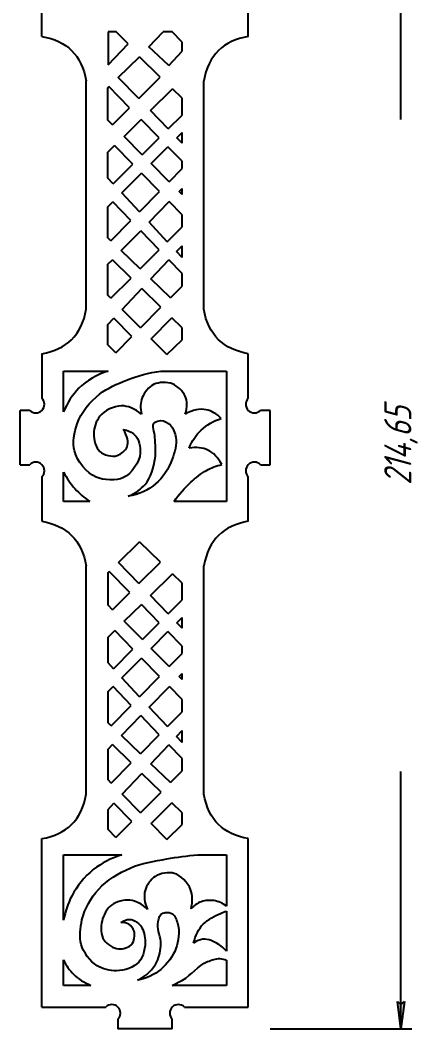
# Model space of a CAD drawing. Header units: millimetres. Extents: x -234 to 187, y -256 to 277.
# Drawn here: x -48 to 24.2, y -94.7 to 90.9 of the extents above; entities that cross this region are included whole.
import ezdxf

# ---------------------------------------------------------------- set-up
doc = ezdxf.new("R2010")
doc.units = ezdxf.units.MM
doc.linetypes.add('K5LT32769', pattern=[0])
doc.linetypes.add('K5LT_THIN', pattern=[0])
doc.styles.add('KDIMTEXTSTYLE', font='GOST_AU.SHX', dxfattribs={"width": 0.96, "oblique": 15, "height": 5})
doc.dimstyles.new('KDIMSTYLE (1.00)', dxfattribs={"dimtxt": 5, "dimasz": 1, "dimexe": 2, "dimexo": 0, "dimgap": 1, "dimtad": 1, "dimtxsty": 'KDIMTEXTSTYLE', "dimsah": 1, "dimcen": 0, "dimdle": 1, "dimadec": 0, "dimazin": 0, "dimtfac": 0.667, "dimtmove": 0, "dimatfit": 3, "dimfxl": 1, "dimtvp": 1, "dimtolj": 1, "dimtzin": 0, "dimarcsym": 0})

# ---------------------------------------------------------------- blocks, each defined once
blk = doc.blocks.new('KDIMARROW_01')
blk.add_hatch(color=0).paths.add_polyline_path([(0, 0), (-5, 0.66), (-4.5, 0), (-5, -0.66)])
at = {"color": 0, "linetype": 'K5LT_THIN'}
for p, q in [((-4.5, 0), (-5, 0.66)), ((-5, 0.66), (0, 0)), ((0, 0), (-5, -0.66)), ((-5, -0.66), (-4.5, 0)), ((0, 0), (-1, 0))]:
    blk.add_line(p, q, dxfattribs=at)

msp = doc.modelspace()

# ---------------------------------------------------------------- linework, layer by layer
at = {"color": 30, "linetype": 'K5LT32769', "true_color": 0xff8000}
for p, q in [((-43.956, 87.936), (-43.956, 119.772)), ((-5.956, 87.936), (-5.956, 119.772)), ((-30.274, 88.772), (-31.783, 88.772)), ((-31.783, 88.772), (-31.783, 82.742)), ((-28.078, 86.568), (-30.274, 88.772)), ((-24.295, 86.051), (-21.612, 88.772)), ((-19.97, 88.772), (-21.612, 88.772)), ((-18.129, 86.872), (-19.97, 88.772)), ((-31.783, 82.742), (-28.078, 86.568)), ((-20.603, 82.561), (-24.295, 86.051)), ((-18.129, 85.231), (-18.129, 86.872)), ((-29.89, 80.376), (-26.01, 84.178)), ((-22.155, 80.446), (-26.01, 84.178)), ((-20.603, 82.561), (-18.129, 85.231)), ((-26.12, 76.496), (-29.89, 80.376)), ((-26.12, 76.496), (-22.155, 80.446)), ((-35.805, 37.746), (-35.805, 79.746)), ((-31.805, 78.501), (-31.602, 78.7)), ((-31.805, 72.523), (-31.805, 78.501)), ((-27.801, 74.822), (-31.602, 78.7)), ((-23.981, 74.295), (-19.912, 78.276)), ((-18.151, 76.571), (-19.912, 78.276)), ((-14.151, 37.746), (-14.151, 79.746)), ((-18.151, 73.474), (-18.151, 76.571)), ((-30.96, 71.675), (-27.801, 74.822)), ((-20.703, 70.922), (-23.981, 74.295)), ((-30.96, 71.675), (-31.805, 72.523)), ((-28.837, 69.546), (-25.667, 72.646)), ((-22.357, 69.269), (-25.667, 72.646)), ((-20.703, 70.922), (-18.151, 73.474)), ((-25.463, 66.162), (-28.837, 69.546)), ((-25.463, 66.162), (-22.357, 69.269)), ((-19.116, 69.289), (-18.151, 70.254)), ((-18.151, 68.296), (-19.116, 69.289)), ((-18.151, 68.296), (-18.151, 70.254)), ((-31.805, 66.643), (-30.563, 67.857)), ((-27.208, 64.417), (-30.563, 67.857)), ((-23.856, 64.55), (-20.763, 67.643)), ((-18.151, 64.979), (-20.763, 67.643)), ((-31.805, 61.876), (-31.805, 66.643)), ((-18.151, 63.611), (-18.151, 64.979)), ((-30.812, 60.813), (-27.208, 64.417)), ((-20.522, 61.206), (-23.856, 64.55)), ((-20.522, 61.206), (-18.151, 63.611)), ((-30.812, 60.813), (-31.805, 61.876)), ((-29.258, 59.148), (-25.618, 62.787)), ((-22.309, 59.394), (-25.618, 62.787)), ((-25.996, 55.655), (-22.309, 59.394)), ((-18.711, 59.389), (-18.151, 59.962)), ((-18.151, 58.828), (-18.151, 59.962)), ((-25.996, 55.655), (-29.258, 59.148)), ((-24.223, 53.755), (-20.511, 57.55)), ((-18.151, 55.13), (-20.511, 57.55)), ((-18.151, 58.828), (-18.711, 59.389)), ((-31.805, 56.601), (-30.879, 57.527)), ((-31.805, 50.871), (-31.805, 56.601)), ((-27.557, 54.072), (-30.879, 57.527)), ((-31.242, 50.334), (-27.557, 54.072)), ((-18.151, 52.912), (-18.151, 55.13)), ((-29.344, 48.521), (-25.751, 52.194)), ((-22.369, 48.677), (-25.751, 52.194)), ((-20.879, 50.173), (-24.223, 53.755)), ((-20.879, 50.173), (-18.151, 52.912)), ((-31.242, 50.334), (-31.805, 50.871)), ((-25.849, 45.183), (-29.344, 48.521)), ((-25.849, 45.183), (-22.369, 48.677)), ((-19.172, 48.345), (-18.151, 49.429)), ((-18.151, 47.252), (-19.172, 48.345)), ((-18.151, 47.252), (-18.151, 49.429)), ((-31.805, 46.006), (-30.975, 46.853)), ((-27.538, 43.488), (-30.975, 46.853)), ((-23.899, 43.322), (-20.595, 46.832)), ((-18.151, 44.29), (-20.595, 46.832)), ((-31.805, 40.355), (-31.805, 46.006)), ((-31.233, 39.777), (-27.538, 43.488)), ((-20.284, 39.869), (-23.899, 43.322)), ((-18.151, 42.011), (-18.151, 44.29)), ((-29.185, 37.706), (-25.563, 41.554)), ((-22.04, 38.105), (-25.563, 41.554)), ((-20.284, 39.869), (-18.151, 42.011)), ((-31.233, 39.777), (-31.805, 40.355)), ((-25.823, 34.306), (-29.185, 37.706)), ((-25.823, 34.306), (-22.04, 38.105)), ((-31.805, 34.922), (-30.725, 36.069)), ((-27.389, 32.733), (-30.725, 36.069)), ((-23.862, 32.323), (-20.029, 36.135)), ((-18.151, 34.296), (-20.029, 36.135)), ((-31.805, 31.206), (-31.805, 34.922)), ((-18.151, 32.128), (-18.151, 34.296)), ((-30.367, 29.743), (-27.389, 32.733)), ((-20.97, 29.399), (-23.862, 32.323)), ((-20.97, 29.399), (-18.151, 32.128)), ((-30.367, 29.743), (-31.805, 31.206)), ((-43.956, 29.556), (-43.956, 21.382)), ((-5.956, 21.382), (-5.956, 29.556)), ((-39.956, 26.372), (-31.783, 26.372)), ((-39.956, 18.893), (-39.956, 26.372)), ((-22.06, 26.372), (-9.956, 26.372)), ((-9.956, 26.372), (-9.956, 2.372)), ((-47.956, 9.137), (-47.956, 19.137)), ((-46.201, 19.137), (-47.956, 19.137)), ((-1.956, 19.137), (-3.711, 19.137)), ((-1.956, 9.137), (-1.956, 19.137)), ((-47.956, 9.137), (-46.201, 9.137)), ((-39.956, 2.372), (-39.956, 7.777)), ((-3.711, 9.137), (-1.956, 9.137)), ((-43.956, 6.892), (-43.956, -1.282)), ((-5.956, -1.282), (-5.956, 6.892)), ((-35.107, 2.372), (-39.956, 2.372)), ((-9.956, 2.372), (-19.626, 2.372)), ((-29.869, -8.842), (-25.988, -5.04)), ((-22.133, -8.772), (-25.988, -5.04)), ((-26.098, -12.722), (-29.869, -8.842)), ((-26.098, -12.722), (-22.133, -8.772)), ((-35.783, -51.472), (-35.783, -9.472)), ((-31.783, -10.718), (-31.58, -10.518)), ((-31.783, -16.695), (-31.783, -10.718)), ((-27.779, -14.396), (-31.58, -10.518)), ((-23.96, -14.923), (-19.89, -10.942)), ((-18.129, -12.647), (-19.89, -10.942)), ((-14.129, -51.472), (-14.129, -9.472)), ((-18.129, -15.744), (-18.129, -12.647)), ((-30.938, -17.543), (-27.779, -14.396)), ((-30.938, -17.543), (-31.783, -16.695)), ((-28.815, -19.672), (-25.646, -16.572)), ((-22.335, -19.949), (-25.646, -16.572)), ((-20.682, -18.296), (-23.96, -14.923)), ((-20.682, -18.296), (-18.129, -15.744)), ((-25.441, -23.056), (-28.815, -19.672)), ((-25.441, -23.056), (-22.335, -19.949)), ((-19.095, -19.929), (-18.129, -18.964)), ((-18.129, -20.923), (-19.095, -19.929)), ((-18.129, -20.923), (-18.129, -18.964)), ((-31.783, -22.575), (-30.542, -21.361)), ((-27.187, -24.801), (-30.542, -21.361)), ((-23.834, -24.668), (-20.741, -21.575)), ((-18.129, -24.24), (-20.741, -21.575)), ((-31.783, -27.342), (-31.783, -22.575)), ((-30.791, -28.405), (-27.187, -24.801)), ((-20.5, -28.012), (-23.834, -24.668)), ((-20.5, -28.012), (-18.129, -25.607)), ((-18.129, -25.607), (-18.129, -24.24)), ((-30.791, -28.405), (-31.783, -27.342)), ((-29.236, -30.07), (-25.597, -26.431)), ((-22.288, -29.824), (-25.597, -26.431)), ((-18.689, -29.829), (-18.129, -29.257)), ((-18.129, -30.39), (-18.129, -29.257)), ((-25.975, -33.564), (-29.236, -30.07)), ((-25.975, -33.564), (-22.288, -29.824)), ((-18.129, -30.39), (-18.689, -29.829)), ((-31.783, -32.617), (-30.857, -31.691)), ((-31.783, -38.347), (-31.783, -32.617)), ((-27.535, -35.146), (-30.857, -31.691)), ((-24.201, -35.463), (-20.489, -31.668)), ((-18.129, -34.088), (-20.489, -31.668)), ((-31.221, -38.884), (-27.535, -35.146)), ((-18.129, -36.307), (-18.129, -34.088)), ((-29.322, -40.697), (-25.729, -37.025)), ((-22.347, -40.541), (-25.729, -37.025)), ((-20.857, -39.045), (-24.201, -35.463)), ((-20.857, -39.045), (-18.129, -36.307)), ((-31.221, -38.884), (-31.783, -38.347)), ((-25.827, -44.035), (-29.322, -40.697)), ((-25.827, -44.035), (-22.347, -40.541)), ((-19.15, -40.873), (-18.129, -39.789)), ((-18.129, -41.967), (-18.129, -39.789)), ((-31.783, -43.213), (-30.954, -42.365)), ((-27.516, -45.731), (-30.954, -42.365)), ((-23.878, -45.896), (-20.574, -42.386)), ((-18.129, -44.928), (-20.574, -42.386)), ((-18.129, -41.967), (-19.15, -40.873)), ((-31.783, -48.863), (-31.783, -43.213)), ((-31.212, -49.441), (-27.516, -45.731)), ((-20.262, -49.349), (-23.878, -45.896)), ((-18.129, -47.208), (-18.129, -44.928)), ((-29.163, -51.512), (-25.541, -47.664)), ((-22.019, -51.113), (-25.541, -47.664)), ((-20.262, -49.349), (-18.129, -47.208)), ((-31.212, -49.441), (-31.783, -48.863)), ((-25.801, -54.912), (-29.163, -51.512)), ((-25.801, -54.912), (-22.019, -51.113)), ((-31.783, -54.296), (-30.704, -53.149)), ((-27.368, -56.485), (-30.704, -53.149)), ((-23.84, -56.895), (-20.007, -53.083)), ((-18.129, -54.922), (-20.007, -53.083)), ((-31.783, -58.012), (-31.783, -54.296)), ((-18.129, -57.09), (-18.129, -54.922)), ((-30.345, -59.475), (-27.368, -56.485)), ((-20.948, -59.819), (-23.84, -56.895)), ((-20.948, -59.819), (-18.129, -57.09)), ((-30.345, -59.475), (-31.783, -58.012)), ((-43.956, -90.663), (-43.956, -59.663)), ((-5.956, -90.663), (-5.956, -59.663)), ((-39.956, -62.663), (-29.229, -62.663)), ((-39.956, -74.663), (-39.956, -62.663)), ((-15.257, -62.663), (-9.956, -62.663)), ((-9.956, -62.663), (-9.956, -72.077)), ((-9.956, -72.991), (-9.956, -80.396)), ((-39.956, -86.663), (-39.956, -81.992)), ((-9.956, -82.016), (-9.956, -86.663)), ((-34.94, -86.663), (-39.956, -86.663)), ((-9.956, -86.663), (-19.961, -86.663)), ((-43.956, -90.663), (-32.201, -90.663)), ((-17.711, -90.663), (-5.956, -90.663)), ((-29.956, -92.908), (-29.956, -94.663)), ((-19.956, -94.663), (-19.956, -92.908)), ((-19.956, -94.663), (-29.956, -94.663))]:
    msp.add_line(p, q, dxfattribs=at)
for centre, start, end in [((-45.079, 20.259), 225, 45), ((-4.834, 20.259), 135, 315), ((-45.079, 8.014), 315, 135), ((-4.834, 8.014), 45, 225), ((-31.079, -91.785), 315, 135), ((-18.834, -91.785), 45, 225)]:
    msp.add_arc(centre, 1.588, start, end, dxfattribs=at)
for points, knots in [([(-43.956, 87.936), (-41.669, 87.547), (-39.844, 86.689), (-38.491, 85.358), (-37.099, 83.987), (-36.203, 82.117), (-35.805, 79.746)], [0, 0, 0, 0, 1, 1, 1, 2, 2, 2, 2]), ([(-5.956, 87.936), (-8.244, 87.547), (-10.062, 86.686), (-11.421, 85.358), (-12.825, 83.987), (-13.735, 82.116), (-14.151, 79.746)], [0, 0, 0, 0, 1, 1, 1, 2, 2, 2, 2]), ([(-43.956, 29.556), (-41.669, 29.945), (-39.844, 30.803), (-38.491, 32.134), (-37.099, 33.505), (-36.203, 35.375), (-35.805, 37.746)], [0, 0, 0, 0, 1, 1, 1, 2, 2, 2, 2]), ([(-5.956, 29.556), (-8.244, 29.945), (-10.062, 30.806), (-11.421, 32.134), (-12.825, 33.505), (-13.735, 35.376), (-14.151, 37.746)], [0, 0, 0, 0, 1, 1, 1, 2, 2, 2, 2]), ([(-31.783, 26.372), (-33.916, 25.681), (-35.698, 24.621), (-37.128, 23.194), (-38.312, 22.012), (-39.254, 20.579), (-39.956, 18.893)], [0, 0, 0, 0, 1, 1, 1, 2, 2, 2, 2]), ([(-28.996, 15.621), (-28.102, 15.464), (-27.398, 15.142), (-26.882, 14.654), (-26.092, 13.907), (-25.786, 12.322), (-25.843, 11.249), (-25.929, 9.611), (-27.49, 7.476), (-28.924, 6.77), (-30.257, 6.114), (-32.567, 6.247), (-33.977, 6.842), (-35.725, 7.578), (-37.474, 9.808), (-37.955, 11.679), (-38.339, 13.174), (-38.006, 15.141), (-37.489, 16.661), (-36.781, 18.741), (-35.071, 20.713), (-33.332, 22.107), (-31.909, 23.249), (-30.079, 24.002), (-28.351, 24.688), (-26.345, 25.484), (-24.248, 26.046), (-22.06, 26.372)], [0, 0, 0, 0, 1, 1, 1, 2, 2, 2, 3, 3, 3, 4, 4, 4, 5, 5, 5, 6, 6, 6, 7, 7, 7, 8, 8, 8, 9, 9, 9, 9]), ([(-17.548, 18.456), (-17.158, 19.739), (-17.169, 20.845), (-17.584, 21.777), (-17.984, 22.678), (-18.995, 23.618), (-19.913, 23.987), (-20.903, 24.385), (-22.426, 24.362), (-23.377, 23.897), (-24.259, 23.466), (-25.132, 22.421), (-25.497, 21.478), (-25.844, 20.585), (-25.883, 19.57), (-25.617, 18.432)], [0, 0, 0, 0, 1, 1, 1, 2, 2, 2, 3, 3, 3, 4, 4, 4, 5, 5, 5, 5]), ([(-25.617, 18.432), (-26.879, 19.465), (-28.125, 19.973), (-29.354, 19.957), (-30.687, 19.94), (-32.454, 19.11), (-33.296, 18.058), (-33.953, 17.238), (-34.404, 15.909), (-34.407, 14.833), (-34.411, 13.747), (-34.05, 12.237), (-33.296, 11.572), (-32.58, 10.939), (-31.03, 10.512), (-30.107, 10.819), (-29.42, 11.048), (-28.552, 11.785), (-28.279, 12.432), (-27.913, 13.299), (-28.152, 14.362), (-28.996, 15.621)], [0, 0, 0, 0, 1, 1, 1, 2, 2, 2, 3, 3, 3, 4, 4, 4, 5, 5, 5, 6, 6, 6, 7, 7, 7, 7]), ([(-10.918, 17.668), (-11.798, 18.527), (-12.729, 19.053), (-13.713, 19.245), (-14.914, 19.479), (-16.192, 19.216), (-17.548, 18.456)], [0, 0, 0, 0, 1, 1, 1, 2, 2, 2, 2]), ([(-28.043, 3.323), (-26.038, 3.696), (-24.361, 4.456), (-23.012, 5.602), (-21.671, 6.74), (-20.558, 8.476), (-19.959, 10.16), (-19.518, 11.397), (-19.072, 12.865), (-19.313, 14.137), (-19.46, 14.91), (-19.712, 15.863), (-20.26, 16.395), (-20.706, 16.829), (-21.436, 17.264), (-22.06, 17.255), (-22.44, 17.25), (-22.96, 17.115), (-23.227, 16.911), (-23.835, 16.448), (-23.162, 15.062), (-23.141, 14.137), (-23.112, 12.869), (-22.912, 11.564), (-23.098, 10.332), (-23.349, 8.66), (-23.885, 6.77), (-24.956, 5.516), (-25.742, 4.596), (-26.771, 3.865), (-28.043, 3.323)], [0, 0, 0, 0, 1, 1, 1, 2, 2, 2, 3, 3, 3, 4, 4, 4, 5, 5, 5, 6, 6, 6, 7, 7, 7, 8, 8, 8, 9, 9, 9, 10, 10, 10, 10]), ([(-16.867, 12.185), (-16.312, 13.507), (-15.559, 14.618), (-14.609, 15.518), (-13.601, 16.472), (-12.371, 17.189), (-10.918, 17.668)], [0, 0, 0, 0, 1, 1, 1, 2, 2, 2, 2]), ([(-10.847, 9.175), (-11.505, 10.448), (-12.353, 11.332), (-13.391, 11.827), (-14.378, 12.298), (-15.537, 12.417), (-16.867, 12.185)], [0, 0, 0, 0, 1, 1, 1, 2, 2, 2, 2]), ([(-39.956, 7.777), (-39.38, 6.654), (-38.684, 5.638), (-37.866, 4.731), (-37.063, 3.84), (-36.143, 3.054), (-35.107, 2.372)], [0, 0, 0, 0, 1, 1, 1, 2, 2, 2, 2]), ([(-19.626, 2.372), (-18.707, 3.682), (-17.668, 4.862), (-16.509, 5.914), (-15.623, 6.718), (-14.688, 7.534), (-13.642, 8.1), (-12.773, 8.57), (-11.841, 8.929), (-10.847, 9.175)], [0, 0, 0, 0, 1, 1, 1, 2, 2, 2, 3, 3, 3, 3]), ([(-43.956, -1.282), (-41.669, -1.671), (-39.847, -2.531), (-38.491, -3.86), (-37.093, -5.231), (-36.19, -7.102), (-35.783, -9.472)], [0, 0, 0, 0, 1, 1, 1, 2, 2, 2, 2]), ([(-5.956, -1.282), (-8.244, -1.671), (-10.065, -2.531), (-11.421, -3.86), (-12.819, -5.231), (-13.722, -7.102), (-14.129, -9.472)], [0, 0, 0, 0, 1, 1, 1, 2, 2, 2, 2]), ([(-43.956, -59.663), (-41.669, -59.273), (-39.847, -58.414), (-38.491, -57.084), (-37.093, -55.713), (-36.19, -53.843), (-35.783, -51.472)], [0, 0, 0, 0, 1, 1, 1, 2, 2, 2, 2]), ([(-5.956, -59.663), (-8.244, -59.273), (-10.065, -58.414), (-11.421, -57.084), (-12.819, -55.713), (-13.722, -53.843), (-14.129, -51.472)], [0, 0, 0, 0, 1, 1, 1, 2, 2, 2, 2]), ([(-29.229, -62.663), (-31.228, -63.265), (-32.983, -64.169), (-34.493, -65.376), (-36.091, -66.654), (-37.519, -68.401), (-38.466, -70.227), (-39.173, -71.589), (-39.653, -73.152), (-39.956, -74.663)], [0, 0, 0, 0, 1, 1, 1, 2, 2, 2, 3, 3, 3, 3]), ([(-29.4, -75.119), (-28.847, -74.706), (-28.308, -74.505), (-27.782, -74.517), (-27.155, -74.532), (-26.411, -75.019), (-25.957, -75.471), (-25.302, -76.125), (-25.043, -77.329), (-24.956, -78.271), (-24.831, -79.622), (-25.259, -81.425), (-26.103, -82.377), (-26.976, -83.363), (-28.81, -83.95), (-30.209, -83.995), (-31.384, -84.032), (-32.798, -83.666), (-33.796, -83.061), (-35.118, -82.262), (-36.282, -80.602), (-36.72, -79.121), (-37.123, -77.762), (-36.899, -76.046), (-36.575, -74.621), (-36.111, -72.58), (-34.879, -70.515), (-33.485, -68.96), (-31.981, -67.28), (-29.79, -66.008), (-27.699, -65.082), (-25.614, -64.158), (-23.233, -63.818), (-20.96, -63.402), (-19.077, -63.057), (-17.176, -62.811), (-15.257, -62.663)], [0, 0, 0, 0, 1, 1, 1, 2, 2, 2, 3, 3, 3, 4, 4, 4, 5, 5, 5, 6, 6, 6, 7, 7, 7, 8, 8, 8, 9, 9, 9, 10, 10, 10, 11, 11, 11, 12, 12, 12, 12]), ([(-16.501, -72.589), (-16.154, -71.238), (-16.181, -70.049), (-16.584, -69.022), (-17.061, -67.806), (-18.378, -66.387), (-19.591, -66.056), (-20.61, -65.779), (-22.178, -66.022), (-23.096, -66.616), (-23.916, -67.148), (-24.696, -68.24), (-24.956, -69.188), (-25.246, -70.244), (-25.089, -71.412), (-24.485, -72.693)], [0, 0, 0, 0, 1, 1, 1, 2, 2, 2, 3, 3, 3, 4, 4, 4, 5, 5, 5, 5]), ([(-24.485, -72.693), (-25.521, -71.689), (-26.607, -71.129), (-27.741, -71.013), (-28.829, -70.901), (-30.279, -71.247), (-31.142, -71.905), (-31.973, -72.538), (-32.645, -73.765), (-32.884, -74.808), (-33.134, -75.9), (-33.106, -77.458), (-32.511, -78.333), (-31.985, -79.105), (-30.779, -79.893), (-29.835, -79.951), (-29.062, -79.998), (-27.879, -79.687), (-27.409, -79.121), (-26.958, -78.579), (-26.745, -77.407), (-26.994, -76.695), (-27.156, -76.233), (-27.542, -75.691), (-27.969, -75.43), (-28.36, -75.191), (-28.837, -75.087), (-29.4, -75.119)], [0, 0, 0, 0, 1, 1, 1, 2, 2, 2, 3, 3, 3, 4, 4, 4, 5, 5, 5, 6, 6, 6, 7, 7, 7, 8, 8, 8, 9, 9, 9, 9]), ([(-9.956, -72.077), (-10.683, -71.527), (-11.454, -71.193), (-12.27, -71.075), (-13.008, -70.968), (-13.886, -71.027), (-14.593, -71.282), (-15.295, -71.535), (-15.931, -71.971), (-16.501, -72.589)], [0, 0, 0, 0, 1, 1, 1, 2, 2, 2, 3, 3, 3, 3]), ([(-26.349, -85.728), (-24.667, -85.365), (-23.237, -84.696), (-22.06, -83.722), (-20.884, -82.748), (-19.803, -81.317), (-19.29, -79.887), (-18.806, -78.54), (-18.523, -76.823), (-18.932, -75.444), (-19.13, -74.775), (-19.341, -73.84), (-19.899, -73.509), (-20.257, -73.297), (-20.831, -73.166), (-21.261, -73.258), (-21.537, -73.317), (-21.853, -73.471), (-22.06, -73.652), (-22.486, -74.025), (-22.499, -74.816), (-22.587, -75.408), (-22.762, -76.589), (-22.011, -77.828), (-22.06, -79.027), (-22.104, -80.133), (-22.296, -81.357), (-22.766, -82.324), (-23.456, -83.742), (-24.65, -84.877), (-26.349, -85.728)], [0, 0, 0, 0, 1, 1, 1, 2, 2, 2, 3, 3, 3, 4, 4, 4, 5, 5, 5, 6, 6, 6, 7, 7, 7, 8, 8, 8, 9, 9, 9, 10, 10, 10, 10]), ([(-16.019, -78.896), (-15.695, -77.476), (-15.101, -76.305), (-14.236, -75.381), (-13.428, -74.517), (-12.218, -73.938), (-11.101, -73.44), (-10.727, -73.273), (-10.346, -73.124), (-9.956, -72.991)], [0, 0, 0, 0, 1, 1, 1, 2, 2, 2, 3, 3, 3, 3]), ([(-9.956, -80.396), (-10.376, -79.901), (-10.849, -79.487), (-11.375, -79.154), (-12.219, -78.619), (-13.354, -78.043), (-14.316, -78.174), (-14.89, -78.252), (-15.458, -78.493), (-16.019, -78.896)], [0, 0, 0, 0, 1, 1, 1, 2, 2, 2, 3, 3, 3, 3]), ([(-39.956, -81.992), (-39.529, -82.946), (-38.847, -83.921), (-38.105, -84.676), (-37.256, -85.538), (-36.113, -86.163), (-34.94, -86.663)], [0, 0, 0, 0, 1, 1, 1, 2, 2, 2, 2]), ([(-19.961, -86.663), (-19.318, -86.369), (-18.689, -86.046), (-18.083, -85.708), (-16.418, -84.779), (-15.21, -82.961), (-13.439, -82.302), (-12.719, -82.034), (-11.913, -81.691), (-11.168, -81.734), (-10.761, -81.758), (-10.357, -81.852), (-9.956, -82.016)], [0, 0, 0, 0, 1, 1, 1, 2, 2, 2, 3, 3, 3, 4, 4, 4, 4])]:
    msp.add_open_spline(points, degree=3, knots=knots, dxfattribs=at)

# ---------------------------------------------------------------- dimensions: what is measured, and where the dimension line sits
at = {"color": 7}
msp.add_linear_dim(base=(22.157, 119.989), p1=(-1.956, -94.663), p2=(-1.956, 119.989), angle=90, location=(22.157, 12.663), dimstyle='KDIMSTYLE (1.00)', override={"dimexo": 0, "dimpost": '\\H5.0;\\W0.965;\\Q15;<>', "dimblk1": 'KDIMARROW_01', "dimblk2": 'KDIMARROW_01', "dimse1": 0, "dimse2": 0, "dimclrt": 7, "dimtolj": 1}, dxfattribs=at).render()

doc.saveas('drawing.dxf')
